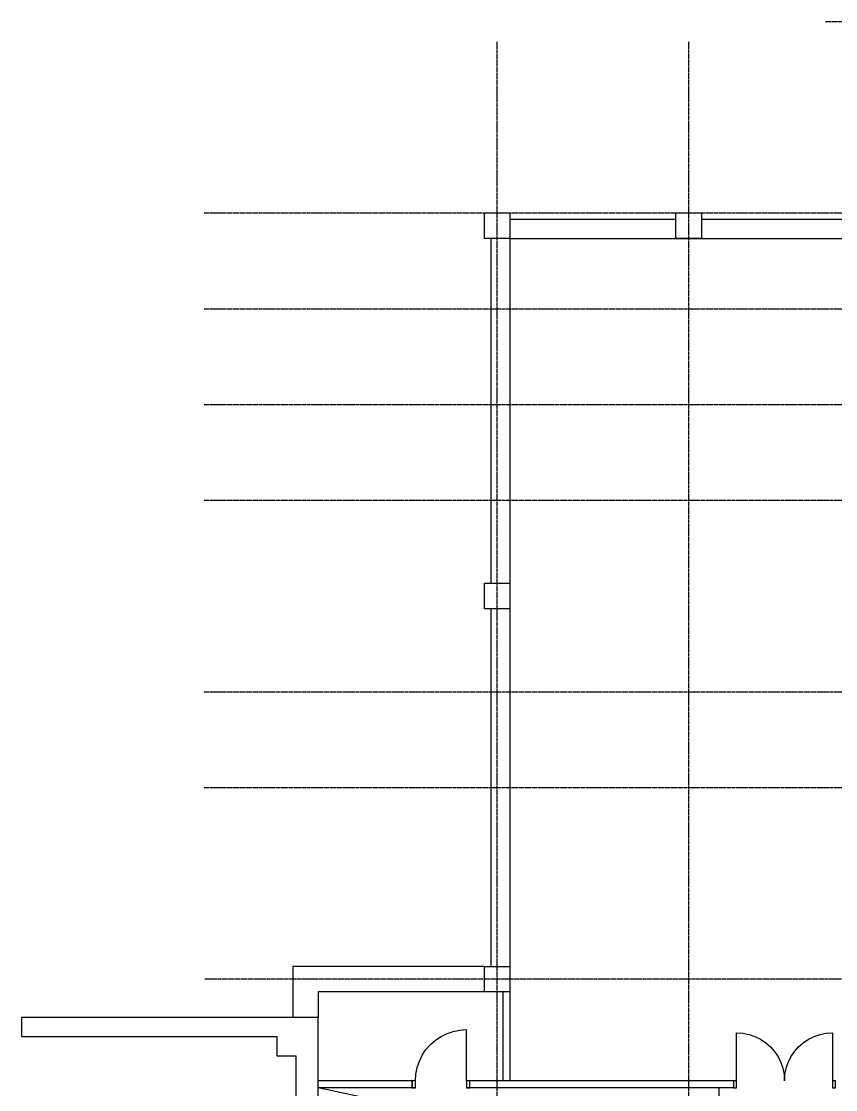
# Model space of a CAD drawing. Header units: millimetres. Extents: x -65483 to 85267, y -25390 to 54076.
# Drawn here: x -65483 to -52733, y -3954 to 12776 of the extents above; entities that cross this region are included whole.
import ezdxf

# ---------------------------------------------------------------- set-up
doc = ezdxf.new("R2010")
doc.units = ezdxf.units.MM
doc.linetypes.add('PCENTRE', pattern=[50.8, 31.75, -6.35, 6.35, -6.35])
for name, color, linetype in [('Boundaries_and_building_grids', 140, 'Continuous'), ('BRICK_WALLS_P4', 1, 'Continuous'), ('COLUMNS_P5', 5, 'Continuous'), ('DR', 8, 'Continuous'), ('LIFTS AND STAIRS', 8, 'Continuous'), ('WA_EXT', 7, 'Continuous')]:
    doc.layers.add(name, color=color, linetype=linetype)

msp = doc.modelspace()

# ---------------------------------------------------------------- linework, layer by layer
at = {"layer": 'Boundaries_and_building_grids', "color": 140, "linetype": 'PCENTRE', "lineweight": -3}
for p, q in [((-52891, 12776), (50767, 12776)), ((-58033, -11080), (-58033, 12453)), ((-55033, -11080), (-55033, 12453)), ((-62623, 9776), (50767, 9776)), ((-62623, 8276), (50767, 8276)), ((-62623, 6776), (50767, 6776)), ((-62623, 5276), (50767, 5276)), ((-62623, 2276), (50767, 2276)), ((-62623, 776), (50767, 776)), ((50767, -2224), (-62623, -2224))]:
    msp.add_line(p, q, dxfattribs=at)
at = {"layer": 'BRICK_WALLS_P4'}
for p, q in [((-57943, -2424), (-57943, -2611)), ((-57833, -2424), (-57833, -2611)), ((-57943, -2611), (-57943, -3814)), ((-57833, -2611), (-57833, -3814)), ((-59312, -3814), (-60833, -3814)), ((-59362, -3924), (-59362, -3814)), ((-54333, -3814), (-58512, -3814)), ((-58462, -3924), (-58462, -3814)), ((-54333, -3814), (-54333, -3924)), ((-59312, -3924), (-60833, -3924)), ((-54333, -3924), (-58512, -3924))]:
    msp.add_line(p, q, dxfattribs=at)
at = {"layer": 'COLUMNS_P5'}
for points in [[(-57833, 9376), (-58233, 9376), (-58233, 9776), (-57833, 9776), (-57833, 9376)], [(-54833, 9376), (-55233, 9376), (-55233, 9776), (-54833, 9776), (-54833, 9376)], [(-57833, 3576), (-58233, 3576), (-58233, 3976), (-57833, 3976), (-57833, 3576)], [(-57833, -2424), (-58233, -2424), (-58233, -2024), (-57833, -2024), (-57833, -2424)]]:
    msp.add_lwpolyline(points, dxfattribs=at)
msp.add_lwpolyline([(-60833, -4297), (-60833, -2824), (-65483, -2824), (-65483, -3124), (-61483, -3124), (-61483, -3424), (-61183, -3424), (-61183, -4297)], close=True, dxfattribs=at)
at = {"layer": 'DR'}
for p, q in [((-58999, -3180), (-58912, -3121)), ((-58912, -3121), (-58818, -3075)), ((-58818, -3075), (-58719, -3042)), ((-58719, -3042), (-58617, -3021)), ((-58617, -3021), (-58512, -3014)), ((-58512, -3814), (-58512, -3014)), ((-54283, -3814), (-54283, -3064)), ((-54283, -3064), (-54185, -3071)), ((-54185, -3071), (-54089, -3090)), ((-54089, -3090), (-53996, -3121)), ((-53996, -3121), (-53908, -3165)), ((-53908, -3165), (-53826, -3219)), ((-53239, -3219), (-53158, -3165)), ((-53158, -3165), (-53070, -3121)), ((-53070, -3121), (-52977, -3090)), ((-52977, -3090), (-52881, -3071)), ((-52881, -3071), (-52783, -3064)), ((-52783, -3064), (-52783, -3814)), ((-59205, -3414), (-59147, -3327)), ((-59147, -3327), (-59078, -3249)), ((-59078, -3249), (-58999, -3180)), ((-53826, -3219), (-53752, -3284)), ((-53752, -3284), (-53688, -3358)), ((-53378, -3358), (-53313, -3284)), ((-53313, -3284), (-53239, -3219)), ((-59285, -3607), (-59251, -3508)), ((-59251, -3508), (-59205, -3414)), ((-53688, -3358), (-53633, -3439)), ((-53633, -3439), (-53590, -3527)), ((-53476, -3527), (-53432, -3439)), ((-53432, -3439), (-53378, -3358)), ((-59305, -3710), (-59285, -3607)), ((-53590, -3527), (-53558, -3620)), ((-53558, -3620), (-53539, -3716)), ((-53526, -3716), (-53507, -3620)), ((-53507, -3620), (-53476, -3527)), ((-59312, -3814), (-59305, -3710)), ((-53539, -3716), (-53533, -3814)), ((-53533, -3814), (-53526, -3716))]:
    msp.add_line(p, q, dxfattribs=at)
for points in [[(-59362, -3924), (-59312, -3924), (-59312, -3814), (-59362, -3814), (-59362, -3924)], [(-58512, -3924), (-58462, -3924), (-58462, -3814), (-58512, -3814), (-58512, -3924)], [(-54283, -3924), (-54283, -3814), (-54333, -3814), (-54333, -3924), (-54283, -3924)], [(-52733, -3924), (-52733, -3814), (-52783, -3814), (-52783, -3924), (-52733, -3924)]]:
    msp.add_lwpolyline(points, dxfattribs=at)
at = {"layer": 'LIFTS AND STAIRS', "linetype": 'Continuous'}
for p, q in [((-54560, -5269), (-60833, -3924)), ((-54560, -3924), (-54560, -6614))]:
    msp.add_line(p, q, dxfattribs=at)
at = {"layer": 'WA_EXT'}
for p, q in [((-58233, 9376), (-58233, 9676)), ((-57833, 9676), (-55233, 9676)), ((-54833, 9676), (-52233, 9676)), ((-58133, 9376), (-58133, 3976)), ((-57833, 9376), (-50333, 9376)), ((-57833, 9376), (-57833, -2424)), ((-58133, 3576), (-58133, -2024)), ((-61233, -2024), (-61233, -2824)), ((-58233, -2024), (-61233, -2024)), ((-57833, -2424), (-60833, -2424)), ((-60833, -2424), (-60833, -2824)), ((-60833, -2824), (-61233, -2824))]:
    msp.add_line(p, q, dxfattribs=at)

doc.saveas('drawing.dxf')
